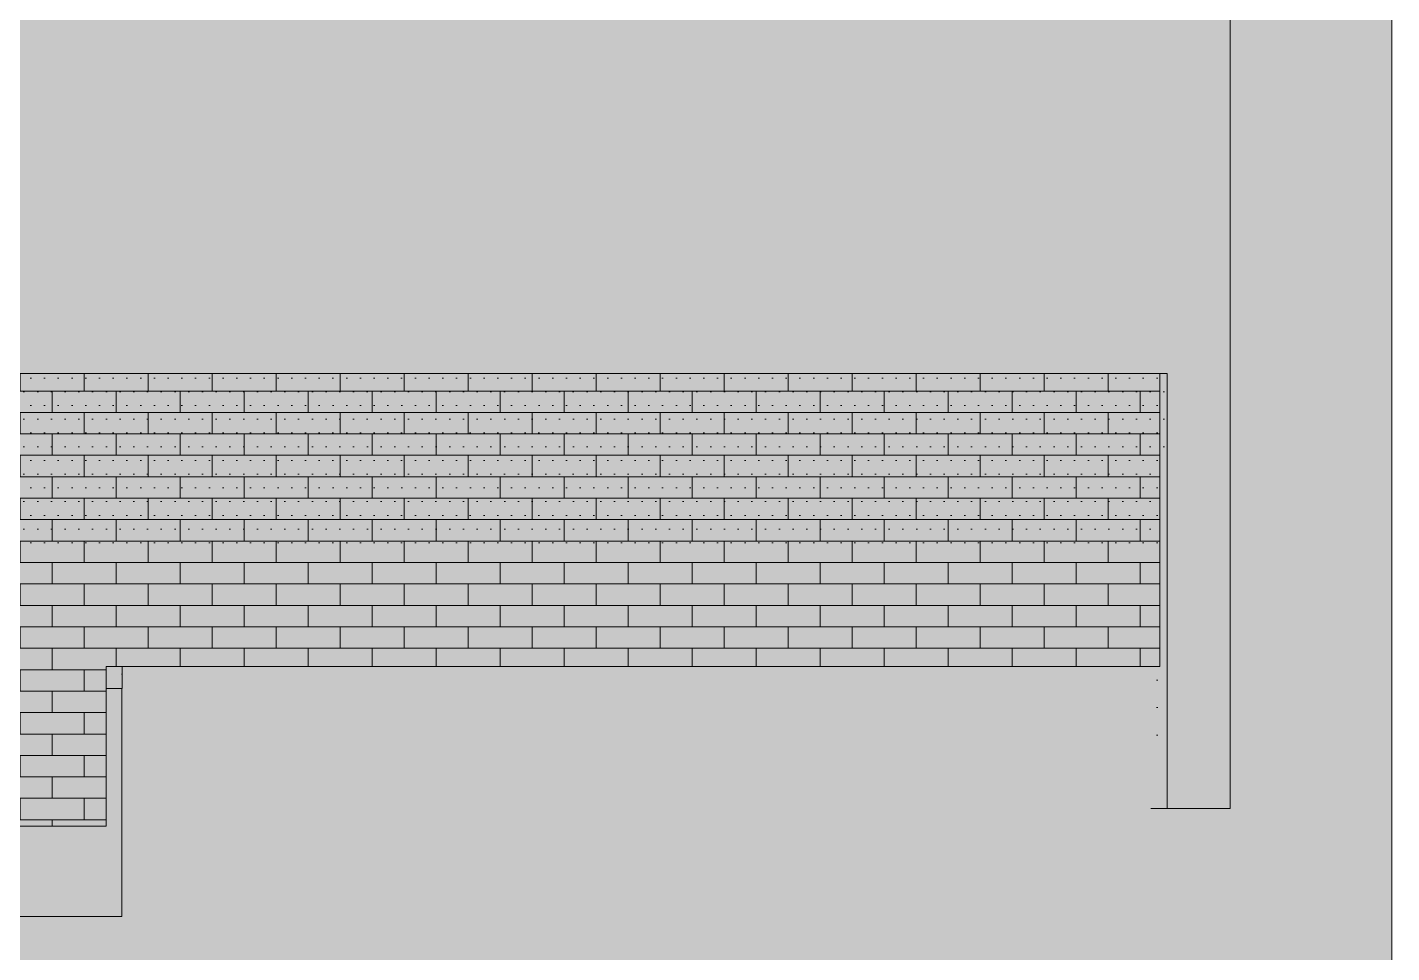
# Model space of a CAD drawing. Header units: metres. Extents: x -111189 to -108577, y -72951 to -72647.
# Drawn here: x -108777.891 to -108773.562, y -72945.553 to -72942.617 of the extents above; entities that cross this region are included whole.
import ezdxf

# ---------------------------------------------------------------- set-up
doc = ezdxf.new("R2010")
doc.units = ezdxf.units.M
doc.header["$MEASUREMENT"] = 0
for name, color, linetype in [('00 - DESENHO 2D', 7, 'Continuous'), ('01 - TERRENO PROPOSTO', 7, 'Continuous'), ('03 - LAJES', 7, 'Continuous'), ('07 - MUROS', 7, 'Continuous')]:
    doc.layers.add(name, color=color, linetype=linetype)
pattern_1 = [(360, (-108945.28672, -72941.59482), (0.021783658, 0.043567315), [0, -0.043567315])]

# ---------------------------------------------------------------- blocks, each defined once
blk = doc.blocks.new('Corte Elem_1882_1', base_point=(-108945.2867, -72941.5948))
at = {"layer": '07 - MUROS', "linetype": 'Continuous', "lineweight": 13}
h = blk.add_hatch(dxfattribs=at)
h.set_pattern_fill('DOTS_0001', color=251, style=0, pattern_type=2)
h.set_pattern_definition(pattern_1)
h.paths.add_polyline_path([(-108774.2976, -72944.2762), (-108774.2745, -72943.7148), (-108774.2976, -72943.7148)])
h = blk.add_hatch(dxfattribs=at)
h.set_pattern_fill('DOTS_0001', color=251, style=0, pattern_type=2)
h.set_pattern_definition(pattern_1)
h.paths.add_polyline_path([(-108774.2976, -72944.6448), (-108774.3259, -72944.6448), (-108774.3259, -72945.0948), (-108774.3161, -72945.0948)])
at = {"layer": '07 - MUROS', "color": 7, "linetype": 'Continuous', "lineweight": 20}
for p, q in [((-108774.0745, -72940.8909), (-108774.0745, -72945.0948)), ((-108774.2745, -72943.7148), (-108774.2745, -72945.0948)), ((-108774.0745, -72945.0948), (-108774.2745, -72945.0948))]:
    blk.add_line(p, q, dxfattribs=at)
at = {"layer": '07 - MUROS', "color": 7, "linetype": 'Continuous', "lineweight": 13}
blk.add_line((-108774.3259, -72945.0948), (-108774.2745, -72945.0948), dxfattribs=at)
blk = doc.blocks.new('Corte Elem_1898_1', base_point=(-108945.2867, -72941.5948))
at = {"layer": '03 - LAJES', "color": 251, "linetype": 'Continuous', "lineweight": 13}
for p, q in [((-108777.5905, -72945.4375), (-108777.5905, -72944.7148)), ((-108779.0905, -72945.4375), (-108779.0905, -72945.1508)), ((-108779.0908, -72945.4375), (-108779.0905, -72945.4375)), ((-108779.0905, -72945.4375), (-108777.5905, -72945.4375))]:
    blk.add_line(p, q, dxfattribs=at)
blk = doc.blocks.new('*X2645', base_point=(-108945.2867, -72941.5948))
at = {"color": 254, "linetype": 'Continuous', "lineweight": 13}
for p, q in [((-108778.9282, -72943.7148), (-108778.9282, -72943.7708)), ((-108778.7252, -72943.7148), (-108778.7252, -72943.7708)), ((-108778.5222, -72943.7148), (-108778.5222, -72943.7708)), ((-108778.3192, -72943.7148), (-108778.3192, -72943.7708)), ((-108778.1162, -72943.7148), (-108778.1162, -72943.7708)), ((-108777.9132, -72943.7148), (-108777.9132, -72943.7708)), ((-108777.7102, -72943.7148), (-108777.7102, -72943.7708)), ((-108779.0906, -72943.7708), (-108779.0297, -72943.7708)), ((-108779.0297, -72943.7708), (-108778.8267, -72943.7708)), ((-108779.0297, -72943.8388), (-108779.0297, -72943.7708)), ((-108778.8267, -72943.7708), (-108778.6237, -72943.7708)), ((-108778.8267, -72943.8388), (-108778.8267, -72943.7708)), ((-108778.6237, -72943.7708), (-108778.4207, -72943.7708)), ((-108778.6237, -72943.8388), (-108778.6237, -72943.7708)), ((-108778.4207, -72943.7708), (-108778.2177, -72943.7708)), ((-108778.4207, -72943.8388), (-108778.4207, -72943.7708)), ((-108778.2177, -72943.7708), (-108778.0147, -72943.7708)), ((-108778.2177, -72943.8388), (-108778.2177, -72943.7708)), ((-108778.0147, -72943.7708), (-108777.8117, -72943.7708)), ((-108778.0147, -72943.8388), (-108778.0147, -72943.7708)), ((-108777.8117, -72943.7708), (-108777.6406, -72943.7708)), ((-108777.8117, -72943.8388), (-108777.8117, -72943.7708)), ((-108779.0906, -72943.8388), (-108779.0297, -72943.8388)), ((-108779.0297, -72943.8388), (-108778.8267, -72943.8388)), ((-108778.9282, -72943.8388), (-108778.9282, -72943.9068)), ((-108778.8267, -72943.8388), (-108778.6237, -72943.8388)), ((-108778.7252, -72943.8388), (-108778.7252, -72943.9068)), ((-108778.6237, -72943.8388), (-108778.4207, -72943.8388)), ((-108778.5222, -72943.8388), (-108778.5222, -72943.9068)), ((-108778.4207, -72943.8388), (-108778.2177, -72943.8388)), ((-108778.3192, -72943.8388), (-108778.3192, -72943.9068)), ((-108778.2177, -72943.8388), (-108778.0147, -72943.8388)), ((-108778.1162, -72943.8388), (-108778.1162, -72943.9068)), ((-108778.0147, -72943.8388), (-108777.8117, -72943.8388)), ((-108777.9132, -72943.8388), (-108777.9132, -72943.9068)), ((-108777.8117, -72943.8388), (-108777.6406, -72943.8388)), ((-108777.7102, -72943.8388), (-108777.7102, -72943.9068)), ((-108779.0906, -72943.9068), (-108779.0297, -72943.9068)), ((-108779.0297, -72943.9068), (-108778.8267, -72943.9068)), ((-108779.0297, -72943.9748), (-108779.0297, -72943.9068)), ((-108778.8267, -72943.9068), (-108778.6237, -72943.9068)), ((-108778.8267, -72943.9748), (-108778.8267, -72943.9068)), ((-108778.6237, -72943.9068), (-108778.4207, -72943.9068)), ((-108778.6237, -72943.9748), (-108778.6237, -72943.9068)), ((-108778.4207, -72943.9068), (-108778.2177, -72943.9068)), ((-108778.4207, -72943.9748), (-108778.4207, -72943.9068)), ((-108778.2177, -72943.9068), (-108778.0147, -72943.9068)), ((-108778.2177, -72943.9748), (-108778.2177, -72943.9068)), ((-108778.0147, -72943.9068), (-108777.8117, -72943.9068)), ((-108778.0147, -72943.9748), (-108778.0147, -72943.9068)), ((-108777.8117, -72943.9068), (-108777.6406, -72943.9068)), ((-108777.8117, -72943.9748), (-108777.8117, -72943.9068)), ((-108779.0906, -72943.9748), (-108779.0297, -72943.9748)), ((-108779.0297, -72943.9748), (-108778.8267, -72943.9748)), ((-108778.9282, -72943.9748), (-108778.9282, -72944.0428)), ((-108778.8267, -72943.9748), (-108778.6237, -72943.9748)), ((-108778.7252, -72943.9748), (-108778.7252, -72944.0428)), ((-108778.6237, -72943.9748), (-108778.4207, -72943.9748)), ((-108778.5222, -72943.9748), (-108778.5222, -72944.0428)), ((-108778.4207, -72943.9748), (-108778.2177, -72943.9748)), ((-108778.3192, -72943.9748), (-108778.3192, -72944.0428)), ((-108778.2177, -72943.9748), (-108778.0147, -72943.9748)), ((-108778.1162, -72943.9748), (-108778.1162, -72944.0428)), ((-108778.0147, -72943.9748), (-108777.8117, -72943.9748)), ((-108777.9132, -72943.9748), (-108777.9132, -72944.0428)), ((-108777.8117, -72943.9748), (-108777.6406, -72943.9748)), ((-108777.7102, -72943.9748), (-108777.7102, -72944.0428)), ((-108779.0906, -72944.0428), (-108779.0297, -72944.0428)), ((-108779.0297, -72944.0428), (-108778.8267, -72944.0428)), ((-108779.0297, -72944.1108), (-108779.0297, -72944.0428)), ((-108778.8267, -72944.0428), (-108778.6237, -72944.0428)), ((-108778.8267, -72944.1108), (-108778.8267, -72944.0428)), ((-108778.6237, -72944.0428), (-108778.4207, -72944.0428)), ((-108778.6237, -72944.1108), (-108778.6237, -72944.0428)), ((-108778.4207, -72944.0428), (-108778.2177, -72944.0428)), ((-108778.4207, -72944.1108), (-108778.4207, -72944.0428)), ((-108778.2177, -72944.0428), (-108778.0147, -72944.0428)), ((-108778.2177, -72944.1108), (-108778.2177, -72944.0428)), ((-108778.0147, -72944.0428), (-108777.8117, -72944.0428)), ((-108778.0147, -72944.1108), (-108778.0147, -72944.0428)), ((-108777.8117, -72944.0428), (-108777.6406, -72944.0428)), ((-108777.8117, -72944.1108), (-108777.8117, -72944.0428)), ((-108779.0906, -72944.1108), (-108779.0297, -72944.1108)), ((-108779.0297, -72944.1108), (-108778.8267, -72944.1108)), ((-108778.9282, -72944.1108), (-108778.9282, -72944.1788)), ((-108778.8267, -72944.1108), (-108778.6237, -72944.1108)), ((-108778.7252, -72944.1108), (-108778.7252, -72944.1788)), ((-108778.6237, -72944.1108), (-108778.4207, -72944.1108)), ((-108778.5222, -72944.1108), (-108778.5222, -72944.1788)), ((-108778.4207, -72944.1108), (-108778.2177, -72944.1108)), ((-108778.3192, -72944.1108), (-108778.3192, -72944.1788)), ((-108778.2177, -72944.1108), (-108778.0147, -72944.1108)), ((-108778.1162, -72944.1108), (-108778.1162, -72944.1788)), ((-108778.0147, -72944.1108), (-108777.8117, -72944.1108)), ((-108777.9132, -72944.1108), (-108777.9132, -72944.1788)), ((-108777.8117, -72944.1108), (-108777.6406, -72944.1108)), ((-108777.7102, -72944.1108), (-108777.7102, -72944.1788)), ((-108779.0906, -72944.1788), (-108779.0297, -72944.1788)), ((-108779.0297, -72944.1788), (-108778.8267, -72944.1788)), ((-108779.0297, -72944.2468), (-108779.0297, -72944.1788)), ((-108778.8267, -72944.1788), (-108778.6237, -72944.1788)), ((-108778.8267, -72944.2468), (-108778.8267, -72944.1788)), ((-108778.6237, -72944.1788), (-108778.4207, -72944.1788)), ((-108778.6237, -72944.2468), (-108778.6237, -72944.1788)), ((-108778.4207, -72944.1788), (-108778.2177, -72944.1788)), ((-108778.4207, -72944.2468), (-108778.4207, -72944.1788)), ((-108778.2177, -72944.1788), (-108778.0147, -72944.1788)), ((-108778.2177, -72944.2468), (-108778.2177, -72944.1788)), ((-108778.0147, -72944.1788), (-108777.8117, -72944.1788)), ((-108778.0147, -72944.2468), (-108778.0147, -72944.1788)), ((-108777.8117, -72944.1788), (-108777.6406, -72944.1788)), ((-108777.8117, -72944.2468), (-108777.8117, -72944.1788)), ((-108779.0906, -72944.2468), (-108779.0297, -72944.2468)), ((-108779.0297, -72944.2468), (-108778.8267, -72944.2468)), ((-108778.9282, -72944.2468), (-108778.9282, -72944.3148)), ((-108778.8267, -72944.2468), (-108778.6237, -72944.2468)), ((-108778.7252, -72944.2468), (-108778.7252, -72944.3148)), ((-108778.6237, -72944.2468), (-108778.4207, -72944.2468)), ((-108778.5222, -72944.2468), (-108778.5222, -72944.3148)), ((-108778.4207, -72944.2468), (-108778.2177, -72944.2468)), ((-108778.3192, -72944.2468), (-108778.3192, -72944.3148)), ((-108778.2177, -72944.2468), (-108778.0147, -72944.2468)), ((-108778.1162, -72944.2468), (-108778.1162, -72944.3148)), ((-108778.0147, -72944.2468), (-108777.8117, -72944.2468)), ((-108777.9132, -72944.2468), (-108777.9132, -72944.3148)), ((-108777.8117, -72944.2468), (-108777.6406, -72944.2468)), ((-108777.7102, -72944.2468), (-108777.7102, -72944.3148)), ((-108779.0906, -72944.3148), (-108779.0297, -72944.3148)), ((-108779.0297, -72944.3148), (-108778.8267, -72944.3148)), ((-108779.0297, -72944.3828), (-108779.0297, -72944.3148)), ((-108778.8267, -72944.3148), (-108778.6237, -72944.3148)), ((-108778.8267, -72944.3828), (-108778.8267, -72944.3148)), ((-108778.6237, -72944.3148), (-108778.4207, -72944.3148)), ((-108778.6237, -72944.3828), (-108778.6237, -72944.3148)), ((-108778.4207, -72944.3148), (-108778.2177, -72944.3148)), ((-108778.4207, -72944.3828), (-108778.4207, -72944.3148)), ((-108778.2177, -72944.3148), (-108778.0147, -72944.3148)), ((-108778.2177, -72944.3828), (-108778.2177, -72944.3148)), ((-108778.0147, -72944.3148), (-108777.8117, -72944.3148)), ((-108778.0147, -72944.3828), (-108778.0147, -72944.3148)), ((-108777.8117, -72944.3148), (-108777.6406, -72944.3148)), ((-108777.8117, -72944.3828), (-108777.8117, -72944.3148)), ((-108779.0906, -72944.3828), (-108779.0297, -72944.3828)), ((-108779.0297, -72944.3828), (-108778.8267, -72944.3828)), ((-108778.9282, -72944.3828), (-108778.9282, -72944.4508)), ((-108778.8267, -72944.3828), (-108778.6237, -72944.3828)), ((-108778.7252, -72944.3828), (-108778.7252, -72944.4508)), ((-108778.6237, -72944.3828), (-108778.4207, -72944.3828)), ((-108778.5222, -72944.3828), (-108778.5222, -72944.4508)), ((-108778.4207, -72944.3828), (-108778.2177, -72944.3828)), ((-108778.3192, -72944.3828), (-108778.3192, -72944.4508)), ((-108778.2177, -72944.3828), (-108778.0147, -72944.3828)), ((-108778.1162, -72944.3828), (-108778.1162, -72944.4508)), ((-108778.0147, -72944.3828), (-108777.8117, -72944.3828)), ((-108777.9132, -72944.3828), (-108777.9132, -72944.4508)), ((-108777.8117, -72944.3828), (-108777.6406, -72944.3828)), ((-108777.7102, -72944.3828), (-108777.7102, -72944.4508)), ((-108779.0906, -72944.4508), (-108779.0297, -72944.4508)), ((-108779.0297, -72944.4508), (-108778.8267, -72944.4508)), ((-108779.0297, -72944.5188), (-108779.0297, -72944.4508)), ((-108778.8267, -72944.4508), (-108778.6237, -72944.4508)), ((-108778.8267, -72944.5188), (-108778.8267, -72944.4508)), ((-108778.6237, -72944.4508), (-108778.4207, -72944.4508)), ((-108778.6237, -72944.5188), (-108778.6237, -72944.4508)), ((-108778.4207, -72944.4508), (-108778.2177, -72944.4508)), ((-108778.4207, -72944.5188), (-108778.4207, -72944.4508)), ((-108778.2177, -72944.4508), (-108778.0147, -72944.4508)), ((-108778.2177, -72944.5188), (-108778.2177, -72944.4508)), ((-108778.0147, -72944.4508), (-108777.8117, -72944.4508)), ((-108778.0147, -72944.5188), (-108778.0147, -72944.4508)), ((-108777.8117, -72944.4508), (-108777.6406, -72944.4508)), ((-108777.8117, -72944.5188), (-108777.8117, -72944.4508)), ((-108779.0906, -72944.5188), (-108779.0297, -72944.5188)), ((-108779.0297, -72944.5188), (-108778.8267, -72944.5188)), ((-108778.9282, -72944.5188), (-108778.9282, -72944.5868)), ((-108778.8267, -72944.5188), (-108778.6237, -72944.5188)), ((-108778.7252, -72944.5188), (-108778.7252, -72944.5868)), ((-108778.6237, -72944.5188), (-108778.4207, -72944.5188)), ((-108778.5222, -72944.5188), (-108778.5222, -72944.5868)), ((-108778.4207, -72944.5188), (-108778.2177, -72944.5188)), ((-108778.3192, -72944.5188), (-108778.3192, -72944.5868)), ((-108778.2177, -72944.5188), (-108778.0147, -72944.5188)), ((-108778.1162, -72944.5188), (-108778.1162, -72944.5868)), ((-108778.0147, -72944.5188), (-108777.8117, -72944.5188)), ((-108777.9132, -72944.5188), (-108777.9132, -72944.5868)), ((-108777.8117, -72944.5188), (-108777.6406, -72944.5188)), ((-108777.7102, -72944.5188), (-108777.7102, -72944.5868)), ((-108779.0906, -72944.5868), (-108779.0297, -72944.5868)), ((-108779.0297, -72944.5868), (-108778.8267, -72944.5868)), ((-108779.0297, -72944.6548), (-108779.0297, -72944.5868)), ((-108778.8267, -72944.5868), (-108778.6237, -72944.5868)), ((-108778.8267, -72944.6548), (-108778.8267, -72944.5868)), ((-108778.6237, -72944.5868), (-108778.4207, -72944.5868)), ((-108778.6237, -72944.6548), (-108778.6237, -72944.5868)), ((-108778.4207, -72944.5868), (-108778.2177, -72944.5868)), ((-108778.4207, -72944.6548), (-108778.4207, -72944.5868)), ((-108778.2177, -72944.5868), (-108778.0147, -72944.5868)), ((-108778.2177, -72944.6548), (-108778.2177, -72944.5868)), ((-108778.0147, -72944.5868), (-108777.8117, -72944.5868)), ((-108778.0147, -72944.6548), (-108778.0147, -72944.5868)), ((-108777.8117, -72944.5868), (-108777.6406, -72944.5868)), ((-108777.8117, -72944.6548), (-108777.8117, -72944.5868)), ((-108779.0906, -72944.6548), (-108779.0297, -72944.6548)), ((-108779.0297, -72944.6548), (-108778.8267, -72944.6548)), ((-108778.9282, -72944.6548), (-108778.9282, -72944.7228)), ((-108778.8267, -72944.6548), (-108778.6237, -72944.6548)), ((-108778.7252, -72944.6548), (-108778.7252, -72944.7228)), ((-108778.6237, -72944.6548), (-108778.4207, -72944.6548)), ((-108778.5222, -72944.6548), (-108778.5222, -72944.7228)), ((-108778.4207, -72944.6548), (-108778.2177, -72944.6548)), ((-108778.3192, -72944.6548), (-108778.3192, -72944.7228)), ((-108778.2177, -72944.6548), (-108778.0147, -72944.6548)), ((-108778.1162, -72944.6548), (-108778.1162, -72944.7228)), ((-108778.0147, -72944.6548), (-108777.8117, -72944.6548)), ((-108777.9132, -72944.6548), (-108777.9132, -72944.7228)), ((-108777.8117, -72944.6548), (-108777.6406, -72944.6548)), ((-108777.7102, -72944.6548), (-108777.7102, -72944.7228)), ((-108779.0906, -72944.7228), (-108779.0297, -72944.7228)), ((-108779.0297, -72944.7228), (-108778.8267, -72944.7228)), ((-108779.0297, -72944.7908), (-108779.0297, -72944.7228)), ((-108778.8267, -72944.7228), (-108778.6237, -72944.7228)), ((-108778.8267, -72944.7908), (-108778.8267, -72944.7228)), ((-108778.6237, -72944.7228), (-108778.4207, -72944.7228)), ((-108778.6237, -72944.7908), (-108778.6237, -72944.7228)), ((-108778.4207, -72944.7228), (-108778.2177, -72944.7228)), ((-108778.4207, -72944.7908), (-108778.4207, -72944.7228)), ((-108778.2177, -72944.7228), (-108778.0147, -72944.7228)), ((-108778.2177, -72944.7908), (-108778.2177, -72944.7228)), ((-108778.0147, -72944.7228), (-108777.8117, -72944.7228)), ((-108778.0147, -72944.7908), (-108778.0147, -72944.7228)), ((-108777.8117, -72944.7228), (-108777.6406, -72944.7228)), ((-108777.8117, -72944.7908), (-108777.8117, -72944.7228)), ((-108779.0906, -72944.7908), (-108779.0297, -72944.7908)), ((-108779.0297, -72944.7908), (-108778.8267, -72944.7908)), ((-108778.9282, -72944.7908), (-108778.9282, -72944.8588)), ((-108778.8267, -72944.7908), (-108778.6237, -72944.7908)), ((-108778.7252, -72944.7908), (-108778.7252, -72944.8588)), ((-108778.6237, -72944.7908), (-108778.4207, -72944.7908)), ((-108778.5222, -72944.7908), (-108778.5222, -72944.8588)), ((-108778.4207, -72944.7908), (-108778.2177, -72944.7908)), ((-108778.3192, -72944.7908), (-108778.3192, -72944.8588)), ((-108778.2177, -72944.7908), (-108778.0147, -72944.7908)), ((-108778.1162, -72944.7908), (-108778.1162, -72944.8588)), ((-108778.0147, -72944.7908), (-108777.8117, -72944.7908)), ((-108777.9132, -72944.7908), (-108777.9132, -72944.8588)), ((-108777.8117, -72944.7908), (-108777.6406, -72944.7908)), ((-108777.7102, -72944.7908), (-108777.7102, -72944.8588)), ((-108779.0906, -72944.8588), (-108779.0297, -72944.8588)), ((-108779.0297, -72944.8588), (-108778.8267, -72944.8588)), ((-108779.0297, -72944.9268), (-108779.0297, -72944.8588)), ((-108778.8267, -72944.8588), (-108778.6237, -72944.8588)), ((-108778.8267, -72944.9268), (-108778.8267, -72944.8588)), ((-108778.6237, -72944.8588), (-108778.4207, -72944.8588)), ((-108778.6237, -72944.9268), (-108778.6237, -72944.8588)), ((-108778.4207, -72944.8588), (-108778.2177, -72944.8588)), ((-108778.4207, -72944.9268), (-108778.4207, -72944.8588)), ((-108778.2177, -72944.8588), (-108778.0147, -72944.8588)), ((-108778.2177, -72944.9268), (-108778.2177, -72944.8588)), ((-108778.0147, -72944.8588), (-108777.8117, -72944.8588)), ((-108778.0147, -72944.9268), (-108778.0147, -72944.8588)), ((-108777.8117, -72944.8588), (-108777.6406, -72944.8588)), ((-108777.8117, -72944.9268), (-108777.8117, -72944.8588)), ((-108779.0906, -72944.9268), (-108779.0297, -72944.9268)), ((-108779.0297, -72944.9268), (-108778.8267, -72944.9268)), ((-108778.9282, -72944.9268), (-108778.9282, -72944.9948)), ((-108778.8267, -72944.9268), (-108778.6237, -72944.9268)), ((-108778.7252, -72944.9268), (-108778.7252, -72944.9948)), ((-108778.6237, -72944.9268), (-108778.4207, -72944.9268)), ((-108778.5222, -72944.9268), (-108778.5222, -72944.9948)), ((-108778.4207, -72944.9268), (-108778.2177, -72944.9268)), ((-108778.3192, -72944.9268), (-108778.3192, -72944.9948)), ((-108778.2177, -72944.9268), (-108778.0147, -72944.9268)), ((-108778.1162, -72944.9268), (-108778.1162, -72944.9948)), ((-108778.0147, -72944.9268), (-108777.8117, -72944.9268)), ((-108777.9132, -72944.9268), (-108777.9132, -72944.9948)), ((-108777.8117, -72944.9268), (-108777.6406, -72944.9268)), ((-108777.7102, -72944.9268), (-108777.7102, -72944.9948)), ((-108779.0906, -72944.9948), (-108779.0297, -72944.9948)), ((-108779.0297, -72944.9948), (-108778.8267, -72944.9948)), ((-108779.0297, -72945.0628), (-108779.0297, -72944.9948)), ((-108778.8267, -72944.9948), (-108778.6237, -72944.9948)), ((-108778.8267, -72945.0628), (-108778.8267, -72944.9948)), ((-108778.6237, -72944.9948), (-108778.4207, -72944.9948)), ((-108778.6237, -72945.0628), (-108778.6237, -72944.9948)), ((-108778.4207, -72944.9948), (-108778.2177, -72944.9948)), ((-108778.4207, -72945.0628), (-108778.4207, -72944.9948)), ((-108778.2177, -72944.9948), (-108778.0147, -72944.9948)), ((-108778.2177, -72945.0628), (-108778.2177, -72944.9948)), ((-108778.0147, -72944.9948), (-108777.8117, -72944.9948)), ((-108778.0147, -72945.0628), (-108778.0147, -72944.9948)), ((-108777.8117, -72944.9948), (-108777.6406, -72944.9948)), ((-108777.8117, -72945.0628), (-108777.8117, -72944.9948)), ((-108779.0906, -72945.0628), (-108779.0297, -72945.0628)), ((-108779.0297, -72945.0628), (-108778.8267, -72945.0628)), ((-108778.9282, -72945.0628), (-108778.9282, -72945.1308)), ((-108778.8267, -72945.0628), (-108778.6237, -72945.0628)), ((-108778.7252, -72945.0628), (-108778.7252, -72945.1308)), ((-108778.6237, -72945.0628), (-108778.4207, -72945.0628)), ((-108778.5222, -72945.0628), (-108778.5222, -72945.1308)), ((-108778.4207, -72945.0628), (-108778.2177, -72945.0628)), ((-108778.3192, -72945.0628), (-108778.3192, -72945.1308)), ((-108778.2177, -72945.0628), (-108778.0147, -72945.0628)), ((-108778.1162, -72945.0628), (-108778.1162, -72945.1308)), ((-108778.0147, -72945.0628), (-108777.8117, -72945.0628)), ((-108777.9132, -72945.0628), (-108777.9132, -72945.1308)), ((-108777.8117, -72945.0628), (-108777.6406, -72945.0628)), ((-108777.7102, -72945.0628), (-108777.7102, -72945.1308)), ((-108779.0906, -72945.1308), (-108779.0297, -72945.1308)), ((-108779.0297, -72945.1308), (-108778.8267, -72945.1308)), ((-108779.0297, -72945.1508), (-108779.0297, -72945.1308)), ((-108778.8267, -72945.1308), (-108778.6237, -72945.1308)), ((-108778.8267, -72945.1508), (-108778.8267, -72945.1308)), ((-108778.6237, -72945.1308), (-108778.4207, -72945.1308)), ((-108778.6237, -72945.1508), (-108778.6237, -72945.1308)), ((-108778.4207, -72945.1308), (-108778.2177, -72945.1308)), ((-108778.4207, -72945.1508), (-108778.4207, -72945.1308)), ((-108778.2177, -72945.1308), (-108778.0147, -72945.1308)), ((-108778.2177, -72945.1508), (-108778.2177, -72945.1308)), ((-108778.0147, -72945.1308), (-108777.8117, -72945.1308)), ((-108778.0147, -72945.1508), (-108778.0147, -72945.1308)), ((-108777.8117, -72945.1308), (-108777.6406, -72945.1308)), ((-108777.8117, -72945.1508), (-108777.8117, -72945.1308))]:
    blk.add_line(p, q, dxfattribs=at)
blk = doc.blocks.new('*X2646', base_point=(-108945.2867, -72941.5948))
at = {"color": 254, "linetype": 'Continuous', "lineweight": 13}
for p, q in [((-108777.8117, -72942.3428), (-108777.8117, -72942.276)), ((-108777.8906, -72942.3428), (-108777.8117, -72942.3428)), ((-108777.8117, -72942.3428), (-108777.6406, -72942.3428)), ((-108777.7102, -72942.3428), (-108777.7102, -72942.4107)), ((-108777.8906, -72942.4108), (-108777.8117, -72942.4108)), ((-108777.8117, -72942.4108), (-108777.7128, -72942.4108)), ((-108777.8117, -72942.4144), (-108777.8117, -72942.4108))]:
    blk.add_line(p, q, dxfattribs=at)
blk = doc.blocks.new('Corte Elem_1900_1', base_point=(-108945.2867, -72941.5948))
at = {"linetype": 'Continuous', "lineweight": 13}
h = blk.add_hatch(dxfattribs=at)
h.set_pattern_fill('DOTS_0001', color=251, style=0, pattern_type=2)
h.set_pattern_definition(pattern_1)
h.paths.add_polyline_path([(-108777.8906, -72942.276), (-108777.8906, -72942.4173), (-108777.7175, -72942.4111), (-108777.6406, -72942.4073), (-108777.6406, -72942.4019), (-108777.7546, -72942.276)])
h = blk.add_hatch(dxfattribs=at)
h.set_pattern_fill('DOTS_0001', color=251, style=0, pattern_type=2)
h.set_pattern_definition(pattern_1)
h.paths.add_polyline_path([(-108779.0906, -72944.2762), (-108777.6406, -72944.2762), (-108777.6406, -72943.7148), (-108779.0906, -72943.7148)])
at = {"color": 7, "linetype": 'Continuous', "lineweight": 13}
for p, q in [((-108779.0906, -72944.4448), (-108779.0906, -72944.6448)), ((-108779.0906, -72944.6448), (-108779.0906, -72945.1508)), ((-108777.6406, -72945.1508), (-108777.6406, -72944.6448)), ((-108777.6406, -72945.1508), (-108779.0906, -72945.1508))]:
    blk.add_line(p, q, dxfattribs=at)
at = {"lineweight": 0}
for name in ['*X2646', '*X2645']:
    blk.add_blockref(name, (-108945.2867, -72941.5948), dxfattribs=at)
blk = doc.blocks.new('*X2649', base_point=(-108945.2867, -72941.5948))
at = {"color": 254, "linetype": 'Continuous', "lineweight": 13}
for p, q in [((-108777.5072, -72943.7148), (-108777.5072, -72943.7708)), ((-108777.3042, -72943.7148), (-108777.3042, -72943.7708)), ((-108777.1012, -72943.7148), (-108777.1012, -72943.7708)), ((-108776.8982, -72943.7148), (-108776.8982, -72943.7708)), ((-108776.6952, -72943.7148), (-108776.6952, -72943.7708)), ((-108776.4922, -72943.7148), (-108776.4922, -72943.7708)), ((-108776.2892, -72943.7148), (-108776.2892, -72943.7708)), ((-108776.0862, -72943.7148), (-108776.0862, -72943.7708)), ((-108775.8832, -72943.7148), (-108775.8832, -72943.7708)), ((-108775.6802, -72943.7148), (-108775.6802, -72943.7708)), ((-108775.4772, -72943.7148), (-108775.4772, -72943.7708)), ((-108775.2742, -72943.7148), (-108775.2742, -72943.7708)), ((-108775.0712, -72943.7148), (-108775.0712, -72943.7708)), ((-108774.8682, -72943.7148), (-108774.8682, -72943.7708)), ((-108774.6652, -72943.7148), (-108774.6652, -72943.7708)), ((-108774.4622, -72943.7148), (-108774.4622, -72943.7708)), ((-108777.6406, -72943.7708), (-108777.6087, -72943.7708)), ((-108777.6087, -72943.7708), (-108777.4057, -72943.7708)), ((-108777.6087, -72943.8388), (-108777.6087, -72943.7708)), ((-108777.4057, -72943.7708), (-108777.2027, -72943.7708)), ((-108777.4057, -72943.8388), (-108777.4057, -72943.7708)), ((-108777.2027, -72943.7708), (-108776.9997, -72943.7708)), ((-108777.2027, -72943.8388), (-108777.2027, -72943.7708)), ((-108776.9997, -72943.7708), (-108776.7967, -72943.7708)), ((-108776.9997, -72943.8388), (-108776.9997, -72943.7708)), ((-108776.7967, -72943.7708), (-108776.5937, -72943.7708)), ((-108776.7967, -72943.8388), (-108776.7967, -72943.7708)), ((-108776.5937, -72943.7708), (-108776.3907, -72943.7708)), ((-108776.5937, -72943.8388), (-108776.5937, -72943.7708)), ((-108776.3907, -72943.7708), (-108776.1877, -72943.7708)), ((-108776.3907, -72943.8388), (-108776.3907, -72943.7708)), ((-108776.1877, -72943.7708), (-108775.9847, -72943.7708)), ((-108776.1877, -72943.8388), (-108776.1877, -72943.7708)), ((-108775.9847, -72943.7708), (-108775.7817, -72943.7708)), ((-108775.9847, -72943.8388), (-108775.9847, -72943.7708)), ((-108775.7817, -72943.7708), (-108775.5787, -72943.7708)), ((-108775.7817, -72943.8388), (-108775.7817, -72943.7708)), ((-108775.5787, -72943.7708), (-108775.3757, -72943.7708)), ((-108775.5787, -72943.8388), (-108775.5787, -72943.7708)), ((-108775.3757, -72943.7708), (-108775.1727, -72943.7708)), ((-108775.3757, -72943.8388), (-108775.3757, -72943.7708)), ((-108775.1727, -72943.7708), (-108774.9697, -72943.7708)), ((-108775.1727, -72943.8388), (-108775.1727, -72943.7708)), ((-108774.9697, -72943.7708), (-108774.7667, -72943.7708)), ((-108774.9697, -72943.8388), (-108774.9697, -72943.7708)), ((-108774.7667, -72943.7708), (-108774.5637, -72943.7708)), ((-108774.7667, -72943.8388), (-108774.7667, -72943.7708)), ((-108774.5637, -72943.7708), (-108774.3607, -72943.7708)), ((-108774.5637, -72943.8388), (-108774.5637, -72943.7708)), ((-108774.3607, -72943.7708), (-108774.2976, -72943.7708)), ((-108774.3607, -72943.8388), (-108774.3607, -72943.7708)), ((-108777.6406, -72943.8388), (-108777.6087, -72943.8388)), ((-108777.6087, -72943.8388), (-108777.4057, -72943.8388)), ((-108777.5072, -72943.8388), (-108777.5072, -72943.9068)), ((-108777.4057, -72943.8388), (-108777.2027, -72943.8388)), ((-108777.3042, -72943.8388), (-108777.3042, -72943.9068)), ((-108777.2027, -72943.8388), (-108776.9997, -72943.8388)), ((-108777.1012, -72943.8388), (-108777.1012, -72943.9068)), ((-108776.9997, -72943.8388), (-108776.7967, -72943.8388)), ((-108776.8982, -72943.8388), (-108776.8982, -72943.9068)), ((-108776.7967, -72943.8388), (-108776.5937, -72943.8388)), ((-108776.6952, -72943.8388), (-108776.6952, -72943.9068)), ((-108776.5937, -72943.8388), (-108776.3907, -72943.8388)), ((-108776.4922, -72943.8388), (-108776.4922, -72943.9068)), ((-108776.3907, -72943.8388), (-108776.1877, -72943.8388)), ((-108776.2892, -72943.8388), (-108776.2892, -72943.9068)), ((-108776.1877, -72943.8388), (-108775.9847, -72943.8388)), ((-108776.0862, -72943.8388), (-108776.0862, -72943.9068)), ((-108775.9847, -72943.8388), (-108775.7817, -72943.8388)), ((-108775.8832, -72943.8388), (-108775.8832, -72943.9068)), ((-108775.7817, -72943.8388), (-108775.5787, -72943.8388)), ((-108775.6802, -72943.8388), (-108775.6802, -72943.9068)), ((-108775.5787, -72943.8388), (-108775.3757, -72943.8388)), ((-108775.4772, -72943.8388), (-108775.4772, -72943.9068)), ((-108775.3757, -72943.8388), (-108775.1727, -72943.8388)), ((-108775.2742, -72943.8388), (-108775.2742, -72943.9068)), ((-108775.1727, -72943.8388), (-108774.9697, -72943.8388)), ((-108775.0712, -72943.8388), (-108775.0712, -72943.9068)), ((-108774.9697, -72943.8388), (-108774.7667, -72943.8388)), ((-108774.8682, -72943.8388), (-108774.8682, -72943.9068)), ((-108774.7667, -72943.8388), (-108774.5637, -72943.8388)), ((-108774.6652, -72943.8388), (-108774.6652, -72943.9068)), ((-108774.5637, -72943.8388), (-108774.3607, -72943.8388)), ((-108774.4622, -72943.8388), (-108774.4622, -72943.9068)), ((-108774.3607, -72943.8388), (-108774.2976, -72943.8388)), ((-108777.6406, -72943.9068), (-108777.6087, -72943.9068)), ((-108777.6087, -72943.9068), (-108777.4057, -72943.9068)), ((-108777.6087, -72943.9748), (-108777.6087, -72943.9068)), ((-108777.4057, -72943.9068), (-108777.2027, -72943.9068)), ((-108777.4057, -72943.9748), (-108777.4057, -72943.9068)), ((-108777.2027, -72943.9068), (-108776.9997, -72943.9068)), ((-108777.2027, -72943.9748), (-108777.2027, -72943.9068)), ((-108776.9997, -72943.9068), (-108776.7967, -72943.9068)), ((-108776.9997, -72943.9748), (-108776.9997, -72943.9068)), ((-108776.7967, -72943.9068), (-108776.5937, -72943.9068)), ((-108776.7967, -72943.9748), (-108776.7967, -72943.9068)), ((-108776.5937, -72943.9068), (-108776.3907, -72943.9068)), ((-108776.5937, -72943.9748), (-108776.5937, -72943.9068)), ((-108776.3907, -72943.9068), (-108776.1877, -72943.9068)), ((-108776.3907, -72943.9748), (-108776.3907, -72943.9068)), ((-108776.1877, -72943.9068), (-108775.9847, -72943.9068)), ((-108776.1877, -72943.9748), (-108776.1877, -72943.9068)), ((-108775.9847, -72943.9068), (-108775.7817, -72943.9068)), ((-108775.9847, -72943.9748), (-108775.9847, -72943.9068)), ((-108775.7817, -72943.9068), (-108775.5787, -72943.9068)), ((-108775.7817, -72943.9748), (-108775.7817, -72943.9068)), ((-108775.5787, -72943.9068), (-108775.3757, -72943.9068)), ((-108775.5787, -72943.9748), (-108775.5787, -72943.9068)), ((-108775.3757, -72943.9068), (-108775.1727, -72943.9068)), ((-108775.3757, -72943.9748), (-108775.3757, -72943.9068)), ((-108775.1727, -72943.9068), (-108774.9697, -72943.9068)), ((-108775.1727, -72943.9748), (-108775.1727, -72943.9068)), ((-108774.9697, -72943.9068), (-108774.7667, -72943.9068)), ((-108774.9697, -72943.9748), (-108774.9697, -72943.9068)), ((-108774.7667, -72943.9068), (-108774.5637, -72943.9068)), ((-108774.7667, -72943.9748), (-108774.7667, -72943.9068)), ((-108774.5637, -72943.9068), (-108774.3607, -72943.9068)), ((-108774.5637, -72943.9748), (-108774.5637, -72943.9068)), ((-108774.3607, -72943.9068), (-108774.2976, -72943.9068)), ((-108774.3607, -72943.9748), (-108774.3607, -72943.9068)), ((-108777.6406, -72943.9748), (-108777.6087, -72943.9748)), ((-108777.6087, -72943.9748), (-108777.4057, -72943.9748)), ((-108777.5072, -72943.9748), (-108777.5072, -72944.0428)), ((-108777.4057, -72943.9748), (-108777.2027, -72943.9748)), ((-108777.3042, -72943.9748), (-108777.3042, -72944.0428)), ((-108777.2027, -72943.9748), (-108776.9997, -72943.9748)), ((-108777.1012, -72943.9748), (-108777.1012, -72944.0428)), ((-108776.9997, -72943.9748), (-108776.7967, -72943.9748)), ((-108776.8982, -72943.9748), (-108776.8982, -72944.0428)), ((-108776.7967, -72943.9748), (-108776.5937, -72943.9748)), ((-108776.6952, -72943.9748), (-108776.6952, -72944.0428)), ((-108776.5937, -72943.9748), (-108776.3907, -72943.9748)), ((-108776.4922, -72943.9748), (-108776.4922, -72944.0428)), ((-108776.3907, -72943.9748), (-108776.1877, -72943.9748)), ((-108776.2892, -72943.9748), (-108776.2892, -72944.0428)), ((-108776.1877, -72943.9748), (-108775.9847, -72943.9748)), ((-108776.0862, -72943.9748), (-108776.0862, -72944.0428)), ((-108775.9847, -72943.9748), (-108775.7817, -72943.9748)), ((-108775.8832, -72943.9748), (-108775.8832, -72944.0428)), ((-108775.7817, -72943.9748), (-108775.5787, -72943.9748)), ((-108775.6802, -72943.9748), (-108775.6802, -72944.0428)), ((-108775.5787, -72943.9748), (-108775.3757, -72943.9748)), ((-108775.4772, -72943.9748), (-108775.4772, -72944.0428)), ((-108775.3757, -72943.9748), (-108775.1727, -72943.9748)), ((-108775.2742, -72943.9748), (-108775.2742, -72944.0428)), ((-108775.1727, -72943.9748), (-108774.9697, -72943.9748)), ((-108775.0712, -72943.9748), (-108775.0712, -72944.0428)), ((-108774.9697, -72943.9748), (-108774.7667, -72943.9748)), ((-108774.8682, -72943.9748), (-108774.8682, -72944.0428)), ((-108774.7667, -72943.9748), (-108774.5637, -72943.9748)), ((-108774.6652, -72943.9748), (-108774.6652, -72944.0428)), ((-108774.5637, -72943.9748), (-108774.3607, -72943.9748)), ((-108774.4622, -72943.9748), (-108774.4622, -72944.0428)), ((-108774.3607, -72943.9748), (-108774.2976, -72943.9748)), ((-108777.6406, -72944.0428), (-108777.6087, -72944.0428)), ((-108777.6087, -72944.0428), (-108777.4057, -72944.0428)), ((-108777.6087, -72944.1108), (-108777.6087, -72944.0428)), ((-108777.4057, -72944.0428), (-108777.2027, -72944.0428)), ((-108777.4057, -72944.1108), (-108777.4057, -72944.0428)), ((-108777.2027, -72944.0428), (-108776.9997, -72944.0428)), ((-108777.2027, -72944.1108), (-108777.2027, -72944.0428)), ((-108776.9997, -72944.0428), (-108776.7967, -72944.0428)), ((-108776.9997, -72944.1108), (-108776.9997, -72944.0428)), ((-108776.7967, -72944.0428), (-108776.5937, -72944.0428)), ((-108776.7967, -72944.1108), (-108776.7967, -72944.0428)), ((-108776.5937, -72944.0428), (-108776.3907, -72944.0428)), ((-108776.5937, -72944.1108), (-108776.5937, -72944.0428)), ((-108776.3907, -72944.0428), (-108776.1877, -72944.0428)), ((-108776.3907, -72944.1108), (-108776.3907, -72944.0428)), ((-108776.1877, -72944.0428), (-108775.9847, -72944.0428)), ((-108776.1877, -72944.1108), (-108776.1877, -72944.0428)), ((-108775.9847, -72944.0428), (-108775.7817, -72944.0428)), ((-108775.9847, -72944.1108), (-108775.9847, -72944.0428)), ((-108775.7817, -72944.0428), (-108775.5787, -72944.0428)), ((-108775.7817, -72944.1108), (-108775.7817, -72944.0428)), ((-108775.5787, -72944.0428), (-108775.3757, -72944.0428)), ((-108775.5787, -72944.1108), (-108775.5787, -72944.0428)), ((-108775.3757, -72944.0428), (-108775.1727, -72944.0428)), ((-108775.3757, -72944.1108), (-108775.3757, -72944.0428)), ((-108775.1727, -72944.0428), (-108774.9697, -72944.0428)), ((-108775.1727, -72944.1108), (-108775.1727, -72944.0428)), ((-108774.9697, -72944.0428), (-108774.7667, -72944.0428)), ((-108774.9697, -72944.1108), (-108774.9697, -72944.0428)), ((-108774.7667, -72944.0428), (-108774.5637, -72944.0428)), ((-108774.7667, -72944.1108), (-108774.7667, -72944.0428)), ((-108774.5637, -72944.0428), (-108774.3607, -72944.0428)), ((-108774.5637, -72944.1108), (-108774.5637, -72944.0428)), ((-108774.3607, -72944.0428), (-108774.2976, -72944.0428)), ((-108774.3607, -72944.1108), (-108774.3607, -72944.0428)), ((-108777.6406, -72944.1108), (-108777.6087, -72944.1108)), ((-108777.6087, -72944.1108), (-108777.4057, -72944.1108)), ((-108777.5072, -72944.1108), (-108777.5072, -72944.1788)), ((-108777.4057, -72944.1108), (-108777.2027, -72944.1108)), ((-108777.3042, -72944.1108), (-108777.3042, -72944.1788)), ((-108777.2027, -72944.1108), (-108776.9997, -72944.1108)), ((-108777.1012, -72944.1108), (-108777.1012, -72944.1788)), ((-108776.9997, -72944.1108), (-108776.7967, -72944.1108)), ((-108776.8982, -72944.1108), (-108776.8982, -72944.1788)), ((-108776.7967, -72944.1108), (-108776.5937, -72944.1108)), ((-108776.6952, -72944.1108), (-108776.6952, -72944.1788)), ((-108776.5937, -72944.1108), (-108776.3907, -72944.1108)), ((-108776.4922, -72944.1108), (-108776.4922, -72944.1788)), ((-108776.3907, -72944.1108), (-108776.1877, -72944.1108)), ((-108776.2892, -72944.1108), (-108776.2892, -72944.1788)), ((-108776.1877, -72944.1108), (-108775.9847, -72944.1108)), ((-108776.0862, -72944.1108), (-108776.0862, -72944.1788)), ((-108775.9847, -72944.1108), (-108775.7817, -72944.1108)), ((-108775.8832, -72944.1108), (-108775.8832, -72944.1788)), ((-108775.7817, -72944.1108), (-108775.5787, -72944.1108)), ((-108775.6802, -72944.1108), (-108775.6802, -72944.1788)), ((-108775.5787, -72944.1108), (-108775.3757, -72944.1108)), ((-108775.4772, -72944.1108), (-108775.4772, -72944.1788)), ((-108775.3757, -72944.1108), (-108775.1727, -72944.1108)), ((-108775.2742, -72944.1108), (-108775.2742, -72944.1788)), ((-108775.1727, -72944.1108), (-108774.9697, -72944.1108)), ((-108775.0712, -72944.1108), (-108775.0712, -72944.1788)), ((-108774.9697, -72944.1108), (-108774.7667, -72944.1108)), ((-108774.8682, -72944.1108), (-108774.8682, -72944.1788)), ((-108774.7667, -72944.1108), (-108774.5637, -72944.1108)), ((-108774.6652, -72944.1108), (-108774.6652, -72944.1788)), ((-108774.5637, -72944.1108), (-108774.3607, -72944.1108)), ((-108774.4622, -72944.1108), (-108774.4622, -72944.1788)), ((-108774.3607, -72944.1108), (-108774.2976, -72944.1108)), ((-108777.6406, -72944.1788), (-108777.6087, -72944.1788)), ((-108777.6087, -72944.1788), (-108777.4057, -72944.1788)), ((-108777.6087, -72944.2468), (-108777.6087, -72944.1788)), ((-108777.4057, -72944.1788), (-108777.2027, -72944.1788)), ((-108777.4057, -72944.2468), (-108777.4057, -72944.1788)), ((-108777.2027, -72944.1788), (-108776.9997, -72944.1788)), ((-108777.2027, -72944.2468), (-108777.2027, -72944.1788)), ((-108776.9997, -72944.1788), (-108776.7967, -72944.1788)), ((-108776.9997, -72944.2468), (-108776.9997, -72944.1788)), ((-108776.7967, -72944.1788), (-108776.5937, -72944.1788)), ((-108776.7967, -72944.2468), (-108776.7967, -72944.1788)), ((-108776.5937, -72944.1788), (-108776.3907, -72944.1788)), ((-108776.5937, -72944.2468), (-108776.5937, -72944.1788)), ((-108776.3907, -72944.1788), (-108776.1877, -72944.1788)), ((-108776.3907, -72944.2468), (-108776.3907, -72944.1788)), ((-108776.1877, -72944.1788), (-108775.9847, -72944.1788)), ((-108776.1877, -72944.2468), (-108776.1877, -72944.1788)), ((-108775.9847, -72944.1788), (-108775.7817, -72944.1788)), ((-108775.9847, -72944.2468), (-108775.9847, -72944.1788)), ((-108775.7817, -72944.1788), (-108775.5787, -72944.1788)), ((-108775.7817, -72944.2468), (-108775.7817, -72944.1788)), ((-108775.5787, -72944.1788), (-108775.3757, -72944.1788)), ((-108775.5787, -72944.2468), (-108775.5787, -72944.1788)), ((-108775.3757, -72944.1788), (-108775.1727, -72944.1788)), ((-108775.3757, -72944.2468), (-108775.3757, -72944.1788)), ((-108775.1727, -72944.1788), (-108774.9697, -72944.1788)), ((-108775.1727, -72944.2468), (-108775.1727, -72944.1788)), ((-108774.9697, -72944.1788), (-108774.7667, -72944.1788)), ((-108774.9697, -72944.2468), (-108774.9697, -72944.1788)), ((-108774.7667, -72944.1788), (-108774.5637, -72944.1788)), ((-108774.7667, -72944.2468), (-108774.7667, -72944.1788)), ((-108774.5637, -72944.1788), (-108774.3607, -72944.1788)), ((-108774.5637, -72944.2468), (-108774.5637, -72944.1788)), ((-108774.3607, -72944.1788), (-108774.2976, -72944.1788)), ((-108774.3607, -72944.2468), (-108774.3607, -72944.1788)), ((-108777.6406, -72944.2468), (-108777.6087, -72944.2468)), ((-108777.6087, -72944.2468), (-108777.4057, -72944.2468)), ((-108777.5072, -72944.2468), (-108777.5072, -72944.3148)), ((-108777.4057, -72944.2468), (-108777.2027, -72944.2468)), ((-108777.3042, -72944.2468), (-108777.3042, -72944.3148)), ((-108777.2027, -72944.2468), (-108776.9997, -72944.2468)), ((-108777.1012, -72944.2468), (-108777.1012, -72944.3148)), ((-108776.9997, -72944.2468), (-108776.7967, -72944.2468)), ((-108776.8982, -72944.2468), (-108776.8982, -72944.3148)), ((-108776.7967, -72944.2468), (-108776.5937, -72944.2468)), ((-108776.6952, -72944.2468), (-108776.6952, -72944.3148)), ((-108776.5937, -72944.2468), (-108776.3907, -72944.2468)), ((-108776.4922, -72944.2468), (-108776.4922, -72944.3148)), ((-108776.3907, -72944.2468), (-108776.1877, -72944.2468)), ((-108776.2892, -72944.2468), (-108776.2892, -72944.3148)), ((-108776.1877, -72944.2468), (-108775.9847, -72944.2468)), ((-108776.0862, -72944.2468), (-108776.0862, -72944.3148)), ((-108775.9847, -72944.2468), (-108775.7817, -72944.2468)), ((-108775.8832, -72944.2468), (-108775.8832, -72944.3148)), ((-108775.7817, -72944.2468), (-108775.5787, -72944.2468)), ((-108775.6802, -72944.2468), (-108775.6802, -72944.3148)), ((-108775.5787, -72944.2468), (-108775.3757, -72944.2468)), ((-108775.4772, -72944.2468), (-108775.4772, -72944.3148)), ((-108775.3757, -72944.2468), (-108775.1727, -72944.2468)), ((-108775.2742, -72944.2468), (-108775.2742, -72944.3148)), ((-108775.1727, -72944.2468), (-108774.9697, -72944.2468)), ((-108775.0712, -72944.2468), (-108775.0712, -72944.3148)), ((-108774.9697, -72944.2468), (-108774.7667, -72944.2468)), ((-108774.8682, -72944.2468), (-108774.8682, -72944.3148)), ((-108774.7667, -72944.2468), (-108774.5637, -72944.2468)), ((-108774.6652, -72944.2468), (-108774.6652, -72944.3148)), ((-108774.5637, -72944.2468), (-108774.3607, -72944.2468)), ((-108774.4622, -72944.2468), (-108774.4622, -72944.3148)), ((-108774.3607, -72944.2468), (-108774.2976, -72944.2468)), ((-108777.6406, -72944.3148), (-108777.6087, -72944.3148)), ((-108777.6087, -72944.3148), (-108777.4057, -72944.3148)), ((-108777.6087, -72944.3828), (-108777.6087, -72944.3148)), ((-108777.4057, -72944.3148), (-108777.2027, -72944.3148)), ((-108777.4057, -72944.3828), (-108777.4057, -72944.3148)), ((-108777.2027, -72944.3148), (-108776.9997, -72944.3148)), ((-108777.2027, -72944.3828), (-108777.2027, -72944.3148)), ((-108776.9997, -72944.3148), (-108776.7967, -72944.3148)), ((-108776.9997, -72944.3828), (-108776.9997, -72944.3148)), ((-108776.7967, -72944.3148), (-108776.5937, -72944.3148)), ((-108776.7967, -72944.3828), (-108776.7967, -72944.3148)), ((-108776.5937, -72944.3148), (-108776.3907, -72944.3148)), ((-108776.5937, -72944.3828), (-108776.5937, -72944.3148)), ((-108776.3907, -72944.3148), (-108776.1877, -72944.3148)), ((-108776.3907, -72944.3828), (-108776.3907, -72944.3148)), ((-108776.1877, -72944.3148), (-108775.9847, -72944.3148)), ((-108776.1877, -72944.3828), (-108776.1877, -72944.3148)), ((-108775.9847, -72944.3148), (-108775.7817, -72944.3148)), ((-108775.9847, -72944.3828), (-108775.9847, -72944.3148)), ((-108775.7817, -72944.3148), (-108775.5787, -72944.3148)), ((-108775.7817, -72944.3828), (-108775.7817, -72944.3148)), ((-108775.5787, -72944.3148), (-108775.3757, -72944.3148)), ((-108775.5787, -72944.3828), (-108775.5787, -72944.3148)), ((-108775.3757, -72944.3148), (-108775.1727, -72944.3148)), ((-108775.3757, -72944.3828), (-108775.3757, -72944.3148)), ((-108775.1727, -72944.3148), (-108774.9697, -72944.3148)), ((-108775.1727, -72944.3828), (-108775.1727, -72944.3148)), ((-108774.9697, -72944.3148), (-108774.7667, -72944.3148)), ((-108774.9697, -72944.3828), (-108774.9697, -72944.3148)), ((-108774.7667, -72944.3148), (-108774.5637, -72944.3148)), ((-108774.7667, -72944.3828), (-108774.7667, -72944.3148)), ((-108774.5637, -72944.3148), (-108774.3607, -72944.3148)), ((-108774.5637, -72944.3828), (-108774.5637, -72944.3148)), ((-108774.3607, -72944.3148), (-108774.2976, -72944.3148)), ((-108774.3607, -72944.3828), (-108774.3607, -72944.3148)), ((-108777.6406, -72944.3828), (-108777.6087, -72944.3828)), ((-108777.6087, -72944.3828), (-108777.4057, -72944.3828)), ((-108777.5072, -72944.3828), (-108777.5072, -72944.4508)), ((-108777.4057, -72944.3828), (-108777.2027, -72944.3828)), ((-108777.3042, -72944.3828), (-108777.3042, -72944.4508)), ((-108777.2027, -72944.3828), (-108776.9997, -72944.3828)), ((-108777.1012, -72944.3828), (-108777.1012, -72944.4508)), ((-108776.9997, -72944.3828), (-108776.7967, -72944.3828)), ((-108776.8982, -72944.3828), (-108776.8982, -72944.4508)), ((-108776.7967, -72944.3828), (-108776.5937, -72944.3828)), ((-108776.6952, -72944.3828), (-108776.6952, -72944.4508)), ((-108776.5937, -72944.3828), (-108776.3907, -72944.3828)), ((-108776.4922, -72944.3828), (-108776.4922, -72944.4508)), ((-108776.3907, -72944.3828), (-108776.1877, -72944.3828)), ((-108776.2892, -72944.3828), (-108776.2892, -72944.4508)), ((-108776.1877, -72944.3828), (-108775.9847, -72944.3828)), ((-108776.0862, -72944.3828), (-108776.0862, -72944.4508)), ((-108775.9847, -72944.3828), (-108775.7817, -72944.3828)), ((-108775.8832, -72944.3828), (-108775.8832, -72944.4508)), ((-108775.7817, -72944.3828), (-108775.5787, -72944.3828)), ((-108775.6802, -72944.3828), (-108775.6802, -72944.4508)), ((-108775.5787, -72944.3828), (-108775.3757, -72944.3828)), ((-108775.4772, -72944.3828), (-108775.4772, -72944.4508)), ((-108775.3757, -72944.3828), (-108775.1727, -72944.3828)), ((-108775.2742, -72944.3828), (-108775.2742, -72944.4508)), ((-108775.1727, -72944.3828), (-108774.9697, -72944.3828)), ((-108775.0712, -72944.3828), (-108775.0712, -72944.4508)), ((-108774.9697, -72944.3828), (-108774.7667, -72944.3828)), ((-108774.8682, -72944.3828), (-108774.8682, -72944.4508)), ((-108774.7667, -72944.3828), (-108774.5637, -72944.3828)), ((-108774.6652, -72944.3828), (-108774.6652, -72944.4508)), ((-108774.5637, -72944.3828), (-108774.3607, -72944.3828)), ((-108774.4622, -72944.3828), (-108774.4622, -72944.4508)), ((-108774.3607, -72944.3828), (-108774.2976, -72944.3828)), ((-108777.6406, -72944.4508), (-108777.6087, -72944.4508)), ((-108777.6087, -72944.4508), (-108777.4057, -72944.4508)), ((-108777.6087, -72944.5188), (-108777.6087, -72944.4508)), ((-108777.4057, -72944.4508), (-108777.2027, -72944.4508)), ((-108777.4057, -72944.5188), (-108777.4057, -72944.4508)), ((-108777.2027, -72944.4508), (-108776.9997, -72944.4508)), ((-108777.2027, -72944.5188), (-108777.2027, -72944.4508)), ((-108776.9997, -72944.4508), (-108776.7967, -72944.4508)), ((-108776.9997, -72944.5188), (-108776.9997, -72944.4508)), ((-108776.7967, -72944.4508), (-108776.5937, -72944.4508)), ((-108776.7967, -72944.5188), (-108776.7967, -72944.4508)), ((-108776.5937, -72944.4508), (-108776.3907, -72944.4508)), ((-108776.5937, -72944.5188), (-108776.5937, -72944.4508)), ((-108776.3907, -72944.4508), (-108776.1877, -72944.4508)), ((-108776.3907, -72944.5188), (-108776.3907, -72944.4508)), ((-108776.1877, -72944.4508), (-108775.9847, -72944.4508)), ((-108776.1877, -72944.5188), (-108776.1877, -72944.4508)), ((-108775.9847, -72944.4508), (-108775.7817, -72944.4508)), ((-108775.9847, -72944.5188), (-108775.9847, -72944.4508)), ((-108775.7817, -72944.4508), (-108775.5787, -72944.4508)), ((-108775.7817, -72944.5188), (-108775.7817, -72944.4508)), ((-108775.5787, -72944.4508), (-108775.3757, -72944.4508)), ((-108775.5787, -72944.5188), (-108775.5787, -72944.4508)), ((-108775.3757, -72944.4508), (-108775.1727, -72944.4508)), ((-108775.3757, -72944.5188), (-108775.3757, -72944.4508)), ((-108775.1727, -72944.4508), (-108774.9697, -72944.4508)), ((-108775.1727, -72944.5188), (-108775.1727, -72944.4508)), ((-108774.9697, -72944.4508), (-108774.7667, -72944.4508)), ((-108774.9697, -72944.5188), (-108774.9697, -72944.4508)), ((-108774.7667, -72944.4508), (-108774.5637, -72944.4508)), ((-108774.7667, -72944.5188), (-108774.7667, -72944.4508)), ((-108774.5637, -72944.4508), (-108774.3607, -72944.4508)), ((-108774.5637, -72944.5188), (-108774.5637, -72944.4508)), ((-108774.3607, -72944.4508), (-108774.2976, -72944.4508)), ((-108774.3607, -72944.5188), (-108774.3607, -72944.4508)), ((-108777.6406, -72944.5188), (-108777.6087, -72944.5188)), ((-108777.6087, -72944.5188), (-108777.4057, -72944.5188)), ((-108777.5072, -72944.5188), (-108777.5072, -72944.5868)), ((-108777.4057, -72944.5188), (-108777.2027, -72944.5188)), ((-108777.3042, -72944.5188), (-108777.3042, -72944.5868)), ((-108777.2027, -72944.5188), (-108776.9997, -72944.5188)), ((-108777.1012, -72944.5188), (-108777.1012, -72944.5868)), ((-108776.9997, -72944.5188), (-108776.7967, -72944.5188)), ((-108776.8982, -72944.5188), (-108776.8982, -72944.5868)), ((-108776.7967, -72944.5188), (-108776.5937, -72944.5188)), ((-108776.6952, -72944.5188), (-108776.6952, -72944.5868)), ((-108776.5937, -72944.5188), (-108776.3907, -72944.5188)), ((-108776.4922, -72944.5188), (-108776.4922, -72944.5868)), ((-108776.3907, -72944.5188), (-108776.1877, -72944.5188)), ((-108776.2892, -72944.5188), (-108776.2892, -72944.5868)), ((-108776.1877, -72944.5188), (-108775.9847, -72944.5188)), ((-108776.0862, -72944.5188), (-108776.0862, -72944.5868)), ((-108775.9847, -72944.5188), (-108775.7817, -72944.5188)), ((-108775.8832, -72944.5188), (-108775.8832, -72944.5868)), ((-108775.7817, -72944.5188), (-108775.5787, -72944.5188)), ((-108775.6802, -72944.5188), (-108775.6802, -72944.5868)), ((-108775.5787, -72944.5188), (-108775.3757, -72944.5188)), ((-108775.4772, -72944.5188), (-108775.4772, -72944.5868)), ((-108775.3757, -72944.5188), (-108775.1727, -72944.5188)), ((-108775.2742, -72944.5188), (-108775.2742, -72944.5868)), ((-108775.1727, -72944.5188), (-108774.9697, -72944.5188)), ((-108775.0712, -72944.5188), (-108775.0712, -72944.5868)), ((-108774.9697, -72944.5188), (-108774.7667, -72944.5188)), ((-108774.8682, -72944.5188), (-108774.8682, -72944.5868)), ((-108774.7667, -72944.5188), (-108774.5637, -72944.5188)), ((-108774.6652, -72944.5188), (-108774.6652, -72944.5868)), ((-108774.5637, -72944.5188), (-108774.3607, -72944.5188)), ((-108774.4622, -72944.5188), (-108774.4622, -72944.5868)), ((-108774.3607, -72944.5188), (-108774.2976, -72944.5188)), ((-108777.6406, -72944.5868), (-108777.6087, -72944.5868)), ((-108777.6087, -72944.5868), (-108777.4057, -72944.5868)), ((-108777.6087, -72944.6448), (-108777.6087, -72944.5868)), ((-108777.4057, -72944.5868), (-108777.2027, -72944.5868)), ((-108777.4057, -72944.6448), (-108777.4057, -72944.5868)), ((-108777.2027, -72944.5868), (-108776.9997, -72944.5868)), ((-108777.2027, -72944.6448), (-108777.2027, -72944.5868)), ((-108776.9997, -72944.5868), (-108776.7967, -72944.5868)), ((-108776.9997, -72944.6448), (-108776.9997, -72944.5868)), ((-108776.7967, -72944.5868), (-108776.5937, -72944.5868)), ((-108776.7967, -72944.6448), (-108776.7967, -72944.5868)), ((-108776.5937, -72944.5868), (-108776.3907, -72944.5868)), ((-108776.5937, -72944.6448), (-108776.5937, -72944.5868)), ((-108776.3907, -72944.5868), (-108776.1877, -72944.5868)), ((-108776.3907, -72944.6448), (-108776.3907, -72944.5868)), ((-108776.1877, -72944.5868), (-108775.9847, -72944.5868)), ((-108776.1877, -72944.6448), (-108776.1877, -72944.5868)), ((-108775.9847, -72944.5868), (-108775.7817, -72944.5868)), ((-108775.9847, -72944.6448), (-108775.9847, -72944.5868)), ((-108775.7817, -72944.5868), (-108775.5787, -72944.5868)), ((-108775.7817, -72944.6448), (-108775.7817, -72944.5868)), ((-108775.5787, -72944.5868), (-108775.3757, -72944.5868)), ((-108775.5787, -72944.6448), (-108775.5787, -72944.5868)), ((-108775.3757, -72944.5868), (-108775.1727, -72944.5868)), ((-108775.3757, -72944.6448), (-108775.3757, -72944.5868)), ((-108775.1727, -72944.5868), (-108774.9697, -72944.5868)), ((-108775.1727, -72944.6448), (-108775.1727, -72944.5868)), ((-108774.9697, -72944.5868), (-108774.7667, -72944.5868)), ((-108774.9697, -72944.6448), (-108774.9697, -72944.5868)), ((-108774.7667, -72944.5868), (-108774.5637, -72944.5868)), ((-108774.7667, -72944.6448), (-108774.7667, -72944.5868)), ((-108774.5637, -72944.5868), (-108774.3607, -72944.5868)), ((-108774.5637, -72944.6448), (-108774.5637, -72944.5868)), ((-108774.3607, -72944.5868), (-108774.2976, -72944.5868)), ((-108774.3607, -72944.6448), (-108774.3607, -72944.5868))]:
    blk.add_line(p, q, dxfattribs=at)
blk = doc.blocks.new('Corte Elem_1901_1', base_point=(-108945.2867, -72941.5948))
at = {"linetype": 'Continuous', "lineweight": 13}
h = blk.add_hatch(dxfattribs=at)
h.set_pattern_fill('DOTS_0001', color=251, style=0, pattern_type=2)
h.set_pattern_definition(pattern_1)
h.paths.add_polyline_path([(-108777.6406, -72944.2762), (-108774.2976, -72944.2762), (-108774.2976, -72943.7148), (-108777.6406, -72943.7148)])
at = {"color": 7, "linetype": 'Continuous', "lineweight": 13}
for q in [(-108774.2976, -72943.7148), (-108777.6406, -72944.6448)]:
    blk.add_line((-108774.2976, -72944.6448), q, dxfattribs=at)
at = {"lineweight": 0}
blk.add_blockref('*X2649', (-108945.2867, -72941.5948), dxfattribs=at)
blk = doc.blocks.new('Corte Elem_2019_1', base_point=(-108945.2867, -72941.5948))
at = {"layer": '01 - TERRENO PROPOSTO', "color": 7, "linetype": 'Continuous', "lineweight": 20, "flags": 128}
blk.add_lwpolyline([(-108774.2745, -72943.7148), (-108788.6506, -72943.7148), (-108789.041, -72943.7148)], dxfattribs=at)
blk = doc.blocks.new('Corte Elem_2021_1', base_point=(-108945.2867, -72941.5948))
at = {"layer": '01 - TERRENO PROPOSTO', "color": 251, "linetype": 'Continuous', "lineweight": 13}
for p, q in [((-108777.5898, -72944.6448), (-108777.5898, -72944.7148)), ((-108777.5898, -72944.6701), (-108777.5914, -72944.6692)), ((-108777.6406, -72944.7148), (-108777.5898, -72944.7148))]:
    blk.add_line(p, q, dxfattribs=at)

msp = doc.modelspace()

# ---------------------------------------------------------------- hatches: boundary and pattern name
at = {"layer": '00 - DESENHO 2D', "linetype": 'Continuous', "lineweight": 13}
msp.add_hatch(color=251, dxfattribs=at).paths.add_polyline_path([(-108773.5623, -72942.3918), (-108774.0745, -72942.3918), (-108774.0745, -72940.8909), (-108774.2745, -72940.8909), (-108774.2745, -72942.3918), (-108776.2281, -72942.3832), (-108776.8769, -72942.3855), (-108777.8906, -72942.426), (-108777.8906, -72942.126), (-108779.0906, -72942.126), (-108779.0906, -72942.2963), (-108779.3706, -72942.2963), (-108779.3706, -72942.4665), (-108788.8906, -72942.4665), (-108788.8906, -72942.5466), (-108789.0406, -72942.5565), (-108789.0406, -72942.4665), (-108793.7957, -72942.4665), (-108793.7957, -72940.0458), (-108788.8406, -72940.0458), (-108788.8406, -72939.7519), (-108789.0406, -72939.7519), (-108789.0406, -72939.8458), (-108793.7955, -72939.8458), (-108793.7955, -72939.7486), (-108794.0062, -72939.7486), (-108794.0062, -72942.7426), (-108794.856, -72942.7426), (-108796.6559, -72942.8146), (-108797.6299, -72942.7426), (-108797.6299, -72951.1828), (-108773.5623, -72951.1828)])

# ---------------------------------------------------------------- linework, layer by layer
at = {"layer": '00 - DESENHO 2D', "color": 7, "linetype": 'Continuous', "lineweight": 5, "flags": 128}
msp.add_lwpolyline([(-108797.6299, -72951.1828), (-108773.5623, -72951.1828), (-108773.5623, -72942.3918), (-108774.0745, -72942.3918), (-108774.0745, -72940.8909), (-108774.2745, -72940.8909), (-108774.2745, -72942.3918), (-108776.2281, -72942.3832), (-108776.8769, -72942.3855), (-108777.8906, -72942.426)], dxfattribs=at)

# ---------------------------------------------------------------- block references
at = {"lineweight": 0}
for name in ['Corte Elem_1901_1', 'Corte Elem_1900_1']:
    msp.add_blockref(name, (-108945.2867, -72941.5948), dxfattribs=at)
at = {"layer": '01 - TERRENO PROPOSTO', "lineweight": 0}
for name in ['Corte Elem_2019_1', 'Corte Elem_2021_1']:
    msp.add_blockref(name, (-108945.2867, -72941.5948), dxfattribs=at)
at = {"layer": '03 - LAJES', "lineweight": 0}
msp.add_blockref('Corte Elem_1898_1', (-108945.2867, -72941.5948), dxfattribs=at)
at = {"layer": '07 - MUROS', "lineweight": 0}
msp.add_blockref('Corte Elem_1882_1', (-108945.2867, -72941.5948), dxfattribs=at)

doc.saveas('drawing.dxf')
